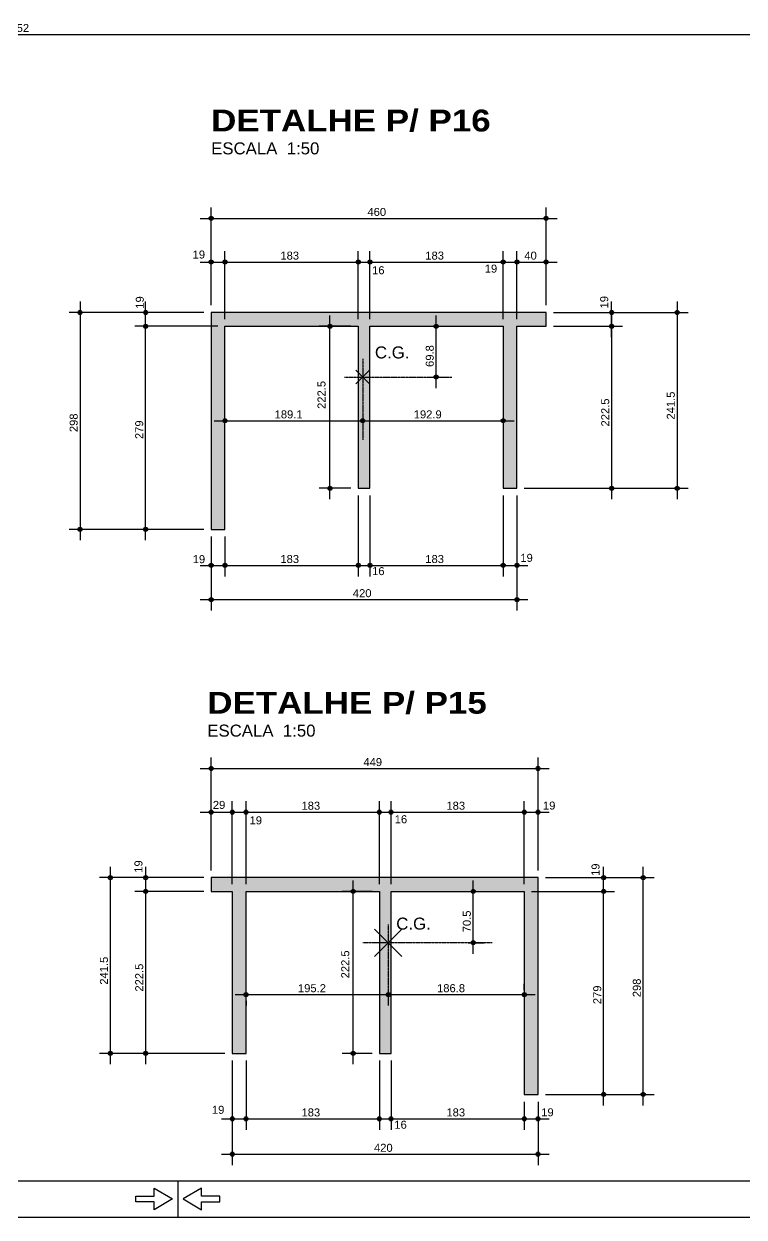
# Model space of a CAD drawing. Extents: x 0 to 7795, y 0 to 4205.
# Drawn here: x 2959 to 3948, y 0 to 1640 of the extents above; entities that cross this region are included whole.
import ezdxf

# ---------------------------------------------------------------- set-up
doc = ezdxf.new("R2010")
doc.units = 0
doc.header["$MEASUREMENT"] = 0
doc.linetypes.add('ESTILO_TQS_0007', pattern=[2.1, 1.5, -0.2, 0.2, -0.2])
for name, color, linetype in [('MTH-179', 1, 'CONTINUOUS'), ('MTH-COTAS7', 31, 'CONTINUOUS'), ('MTH-EIXO-217', 8, 'CONTINUOUS'), ('MTH-MARGEM', 5, 'CONTINUOUS'), ('MTH-PILAR-SEGUE', 5, 'CONTINUOUS'), ('MTH-SIMB_COTA', 3, 'CONTINUOUS'), ('MTH-SOMBRA25', 253, 'CONTINUOUS'), ('MTH-TXT-NEGRITO', 5, 'CONTINUOUS'), ('MTH-TXT-NOTAS', 3, 'CONTINUOUS')]:
    doc.layers.add(name, color=color, linetype=linetype)
doc.styles.add('TQS_ARIAL', font='arial.ttf')
doc.styles.add('TQS_ARIAL_BLACK', font='ariblk.ttf')

msp = doc.modelspace()

# ---------------------------------------------------------------- linework, layer by layer
at = {"layer": 'MTH-179', "linetype": 'Continuous'}
for p, q in [((3170.004008, 49.997781), (3170.004008, -0.002219)), ((0.004008, -0.002219), (7795.004008, -0.002219))]:
    msp.add_line(p, q, dxfattribs=at)
for points in [[(3162.503275, 24.997781), (3137.503275, 9.997781), (3137.503275, 21.247781), (3112.503275, 21.247781), (3112.503275, 28.747781), (3137.503275, 28.747781), (3137.503275, 39.997781), (3162.503275, 24.997781)], [(3177.503275, 24.997781), (3202.503275, 9.997781), (3202.503275, 21.247781), (3227.503275, 21.247781), (3227.503275, 28.747781), (3202.503275, 28.747781), (3202.503275, 39.997781), (3177.503275, 24.997781)]]:
    msp.add_lwpolyline(points, dxfattribs=at)
at = {"layer": 'MTH-COTAS7', "linetype": 'Continuous'}
for p, q in [((561.511366, 1625.451785), (5343.511366, 1625.451785)), ((3215.778357, 1253.233446), (3215.778357, 1387.634355)), ((3675.778358, 1253.233446), (3675.778358, 1387.634355)), ((3200.778357, 1372.634355), (3690.778358, 1372.634355)), ((3200.778357, 1312.634355), (3249.778357, 1312.634355)), ((3215.778357, 1253.233446), (3215.778357, 1327.634355)), ((3219.778357, 1312.634355), (3432.778357, 1312.634355)), ((3234.778357, 1234.233453), (3234.778357, 1327.634355)), ((3234.778357, 1234.233453), (3234.778357, 1327.634355)), ((3402.778357, 1312.634355), (3448.778357, 1312.634355)), ((3417.778357, 1234.233453), (3417.778357, 1327.634355)), ((3417.778357, 1234.233453), (3417.778357, 1327.634355)), ((3418.778357, 1312.634355), (3631.778357, 1312.634355)), ((3433.778357, 1234.233449), (3433.778357, 1327.634355)), ((3433.778357, 1234.233449), (3433.778357, 1327.634355)), ((3601.778357, 1312.634355), (3650.778357, 1312.634355)), ((3616.778357, 1234.233449), (3616.778357, 1327.634355)), ((3616.778357, 1234.233449), (3616.778357, 1327.634355)), ((3620.778357, 1312.634355), (3690.778358, 1312.634355)), ((3635.778357, 1234.233446), (3635.778357, 1327.634355)), ((3635.778357, 1234.233446), (3635.778357, 1327.634355)), ((3675.778358, 1253.233446), (3675.778358, 1327.634355)), ((3035.778357, 1258.233446), (3035.778357, 930.233446)), ((3125.778357, 1209.233453), (3125.778357, 1258.233446)), ((3765.778358, 1209.233446), (3765.778358, 1258.233446)), ((3855.778358, 1258.233446), (3855.778358, 986.733455)), ((3205.778357, 1243.233446), (3020.778357, 1243.233446)), ((3205.778357, 1243.233446), (3110.778357, 1243.233446)), ((3125.778357, 930.233446), (3125.778357, 1239.233453)), ((3378.915766, 986.733455), (3378.915766, 1239.233453)), ((3524.756934, 1139.47057), (3524.756934, 1239.233449)), ((3685.778358, 1243.233446), (3870.778358, 1243.233446)), ((3685.778358, 1243.233446), (3780.778358, 1243.233446)), ((3765.778358, 1239.233446), (3765.778358, 986.733455)), ((3224.778357, 1224.233453), (3110.778357, 1224.233453)), ((3224.778357, 1224.233453), (3110.778357, 1224.233453)), ((3407.778357, 1224.233453), (3363.915766, 1224.233453)), ((3528.220652, 1224.233449), (3539.756934, 1224.233449)), ((3685.778358, 1224.233446), (3780.778358, 1224.233446)), ((3685.778358, 1224.233446), (3780.778358, 1224.233446)), ((3433.300884, 1163.84557), (3414.550884, 1145.09557)), ((3414.550884, 1163.84557), (3433.300884, 1145.09557)), ((3515.492103, 1154.47057), (3539.756934, 1154.47057)), ((3234.778357, 1089.033575), (3234.778357, 1109.435119)), ((3219.778357, 1094.435119), (3438.925884, 1094.435119)), ((3408.925884, 1094.435119), (3631.778357, 1094.435119)), ((3616.778357, 1096.090342), (3616.778357, 1079.435119)), ((3407.778357, 1001.733455), (3363.915766, 1001.733455)), ((3645.778357, 1001.733455), (3870.778358, 1001.733455)), ((3645.778357, 1001.733455), (3780.778358, 1001.733455)), ((3417.778357, 991.733455), (3417.778357, 880.638837)), ((3417.778357, 991.733455), (3417.778357, 880.638837)), ((3433.778357, 991.733455), (3433.778357, 880.638837)), ((3433.778357, 991.733455), (3433.778357, 880.638837)), ((3616.778357, 991.733455), (3616.778357, 880.638837)), ((3616.778357, 991.733455), (3616.778357, 880.638837)), ((3635.778357, 991.733455), (3635.778357, 880.638837)), ((3635.778357, 991.733455), (3635.778357, 833.704114)), ((3205.778357, 945.233446), (3020.778357, 945.233446)), ((3205.778357, 945.233446), (3110.778357, 945.233446)), ((3215.778357, 935.233446), (3215.778357, 880.638837)), ((3215.778357, 935.233446), (3215.778357, 833.704114)), ((3234.778357, 935.233446), (3234.778357, 880.638837)), ((3234.778357, 935.233446), (3234.778357, 880.638837)), ((3200.778357, 895.638837), (3249.778357, 895.638837)), ((3219.778357, 895.638837), (3432.778357, 895.638837)), ((3402.778357, 895.638837), (3448.778357, 895.638837)), ((3418.778357, 895.638837), (3631.778357, 895.638837)), ((3601.778357, 895.638837), (3650.778357, 895.638837)), ((3200.778357, 848.704114), (3650.778357, 848.704114)), ((3215.778357, 476.595785), (3215.778357, 631.595785)), ((3664.778358, 476.595785), (3664.778358, 631.595785)), ((3200.778357, 616.595785), (3679.778358, 616.595785)), ((3215.778357, 476.595785), (3215.778357, 571.595785)), ((3244.778358, 457.595785), (3244.778358, 571.595785)), ((3244.778358, 457.595785), (3244.778358, 571.595785)), ((3263.778358, 457.595788), (3263.778358, 571.595785)), ((3263.778358, 457.595788), (3263.778358, 571.595785)), ((3446.778358, 457.595788), (3446.778358, 571.595785)), ((3446.778358, 457.595788), (3446.778358, 571.595785)), ((3462.778358, 457.595792), (3462.778358, 571.595785)), ((3462.778358, 457.595792), (3462.778358, 571.595785)), ((3645.778358, 457.595792), (3645.778358, 571.595785)), ((3645.778358, 457.595792), (3645.778358, 571.595785)), ((3664.778358, 476.595785), (3664.778358, 571.595785)), ((3200.778357, 556.595785), (3259.778358, 556.595785)), ((3229.778358, 556.595785), (3278.778358, 556.595785)), ((3248.778358, 556.595785), (3461.778358, 556.595785)), ((3431.778358, 556.595785), (3477.778358, 556.595785)), ((3447.778358, 556.595785), (3660.778358, 556.595785)), ((3630.778358, 556.595785), (3679.778358, 556.595785)), ((3077.340706, 210.095794), (3077.340706, 481.595785)), ((3125.778357, 481.595785), (3125.778357, 432.595785)), ((3754.778358, 432.595792), (3754.778358, 481.595785)), ((3809.115219, 153.595785), (3809.115219, 481.595785)), ((3205.778357, 466.595785), (3062.340706, 466.595785)), ((3205.778357, 466.595785), (3110.778357, 466.595785)), ((3125.778357, 462.595785), (3125.778357, 210.095794)), ((3410.794374, 210.095794), (3410.794374, 462.595788)), ((3575.673753, 362.066658), (3575.673753, 462.595792)), ((3674.778358, 466.595785), (3824.115219, 466.595785)), ((3674.778358, 466.595785), (3769.778358, 466.595785)), ((3754.778358, 153.595785), (3754.778358, 462.595792)), ((3205.778357, 447.595785), (3110.778357, 447.595785)), ((3205.778357, 447.595785), (3110.778357, 447.595785)), ((3436.778358, 447.595788), (3395.794374, 447.595788)), ((3571.41234, 447.595792), (3590.673753, 447.595792)), ((3655.778358, 447.595792), (3769.778358, 447.595792)), ((3655.778358, 447.595792), (3769.778358, 447.595792)), ((3459.01237, 377.066658), (3440.26237, 395.816658)), ((3459.01237, 377.066658), (3477.76237, 395.816658)), ((3459.01237, 377.066658), (3440.26237, 358.316658)), ((3459.01237, 377.066658), (3477.76237, 358.316658)), ((3568.642143, 377.066658), (3590.673753, 377.066658)), ((3459.01237, 311.788218), (3459.01237, 290.838439)), ((3459.01237, 311.788218), (3459.01237, 290.838439)), ((3645.778358, 311.77281), (3645.778358, 320.838439)), ((3248.778358, 305.838439), (3474.01237, 305.838439)), ((3263.778358, 297.39008), (3263.778358, 290.838439)), ((3444.01237, 305.838439), (3660.778358, 305.838439)), ((3234.778358, 225.095794), (3062.340706, 225.095794)), ((3234.778358, 225.095794), (3110.778357, 225.095794)), ((3244.778358, 215.095794), (3244.778358, 120.095794)), ((3244.778358, 215.095794), (3244.778358, 71.489961)), ((3263.778358, 215.095794), (3263.778358, 120.095794)), ((3263.778358, 215.095794), (3263.778358, 120.095794)), ((3436.778358, 225.095794), (3395.794374, 225.095794)), ((3446.778358, 215.095794), (3446.778358, 120.095794)), ((3446.778358, 215.095794), (3446.778358, 120.095794)), ((3462.778358, 215.095794), (3462.778358, 120.095794)), ((3462.778358, 215.095794), (3462.778358, 120.095794)), ((3674.778358, 168.595785), (3769.778358, 168.595785)), ((3674.778358, 168.595785), (3824.115219, 168.595785)), ((3645.778358, 158.595785), (3645.778358, 120.095794)), ((3645.778358, 158.595785), (3645.778358, 120.095794)), ((3664.778358, 158.595785), (3664.778358, 120.095794)), ((3664.778358, 158.595785), (3664.778358, 71.489961)), ((3229.778358, 135.095794), (3278.778358, 135.095794)), ((3248.778358, 135.095794), (3461.778358, 135.095794)), ((3431.778358, 135.095794), (3477.778358, 135.095794)), ((3447.778358, 135.095794), (3660.778358, 135.095794)), ((3630.778358, 135.095794), (3679.778358, 135.095794)), ((3229.778358, 86.489961), (3679.778358, 86.489961))]:
    msp.add_line(p, q, dxfattribs=at)
at = {"layer": 'MTH-EIXO-217', "linetype": 'ESTILO_TQS_0007'}
for p, q in [((3423.925884, 1179.47057), (3423.925884, 1068.156975)), ((3398.925884, 1154.47057), (3546.085853, 1154.47057)), ((3459.01237, 402.066658), (3459.01237, 302.227603)), ((3601.612985, 377.066658), (3424.278358, 377.066658))]:
    msp.add_line(p, q, dxfattribs=at)
at = {"layer": 'MTH-MARGEM', "linetype": 'Continuous'}
msp.add_line((175.004008, 49.997781), (7745.004008, 49.997781), dxfattribs=at)
at = {"layer": 'MTH-PILAR-SEGUE', "linetype": 'Continuous'}
for points in [[(3635.778357, 1001.733455), (3635.778357, 1224.233446), (3675.778358, 1224.233446), (3675.778358, 1243.233446), (3215.778357, 1243.233446), (3215.778357, 945.233446), (3234.778357, 945.233446), (3234.778357, 1224.233453), (3417.778357, 1224.233453), (3417.778357, 1001.733455), (3433.778357, 1001.733455), (3433.778357, 1224.233449), (3616.778357, 1224.233449), (3616.778357, 1001.733455), (3635.778357, 1001.733455)], [(3244.778358, 225.095794), (3263.778358, 225.095794), (3263.778358, 447.595788), (3446.778358, 447.595788), (3446.778358, 225.095794), (3462.778358, 225.095794), (3462.778358, 447.595792), (3645.778358, 447.595792), (3645.778358, 168.595785), (3664.778358, 168.595785), (3664.778358, 466.595785), (3215.778357, 466.595785), (3215.778357, 447.595785), (3244.778358, 447.595785), (3244.778358, 225.095794)]]:
    msp.add_lwpolyline(points, dxfattribs=at)
at = {"layer": 'MTH-SIMB_COTA', "linetype": 'Continuous'}
for centre, radius in [((3215.778357, 1372.634355), 2.8), ((3215.778357, 1372.634355), 1.4), ((3675.778358, 1372.634355), 2.8), ((3675.778358, 1372.634355), 1.4), ((3215.778357, 1312.634355), 2.8), ((3215.778357, 1312.634355), 1.4), ((3234.778357, 1312.634355), 2.8), ((3234.778357, 1312.634355), 2.8), ((3234.778357, 1312.634355), 1.4), ((3234.778357, 1312.634355), 1.4), ((3417.778357, 1312.634355), 2.8), ((3417.778357, 1312.634355), 2.8), ((3417.778357, 1312.634355), 1.4), ((3417.778357, 1312.634355), 1.4), ((3433.778357, 1312.634355), 2.8), ((3433.778357, 1312.634355), 2.8), ((3433.778357, 1312.634355), 1.4), ((3433.778357, 1312.634355), 1.4), ((3616.778357, 1312.634355), 2.8), ((3616.778357, 1312.634355), 2.8), ((3616.778357, 1312.634355), 1.4), ((3616.778357, 1312.634355), 1.4), ((3635.778357, 1312.634355), 2.8), ((3635.778357, 1312.634355), 2.8), ((3635.778357, 1312.634355), 1.4), ((3635.778357, 1312.634355), 1.4), ((3675.778358, 1312.634355), 2.8), ((3675.778358, 1312.634355), 1.4), ((3035.778357, 1243.233446), 2.8), ((3035.778357, 1243.233446), 1.4), ((3125.778357, 1243.233446), 2.8), ((3125.778357, 1243.233446), 1.4), ((3765.778358, 1243.233446), 2.8), ((3765.778358, 1243.233446), 1.4), ((3855.778358, 1243.233446), 2.8), ((3855.778358, 1243.233446), 1.4), ((3125.778357, 1224.233453), 2.8), ((3125.778357, 1224.233453), 2.8), ((3125.778357, 1224.233453), 1.4), ((3125.778357, 1224.233453), 1.4), ((3378.915766, 1224.233453), 2.8), ((3378.915766, 1224.233453), 1.4), ((3524.756934, 1224.233449), 2.8), ((3524.756934, 1224.233449), 1.4), ((3765.778358, 1224.233446), 2.8), ((3765.778358, 1224.233446), 2.8), ((3765.778358, 1224.233446), 1.4), ((3765.778358, 1224.233446), 1.4), ((3524.756934, 1154.47057), 2.8), ((3524.756934, 1154.47057), 1.4), ((3234.778357, 1094.435119), 2.8), ((3234.778357, 1094.435119), 1.4), ((3423.925884, 1094.435119), 2.8), ((3423.925884, 1094.435119), 2.8), ((3423.925884, 1094.435119), 1.4), ((3423.925884, 1094.435119), 1.4), ((3616.778357, 1094.435119), 2.8), ((3616.778357, 1094.435119), 1.4), ((3378.915766, 1001.733455), 2.8), ((3378.915766, 1001.733455), 1.4), ((3765.778358, 1001.733455), 2.8), ((3765.778358, 1001.733455), 1.4), ((3855.778358, 1001.733455), 2.8), ((3855.778358, 1001.733455), 1.4), ((3035.778357, 945.233446), 2.8), ((3035.778357, 945.233446), 1.4), ((3125.778357, 945.233446), 2.8), ((3125.778357, 945.233446), 1.4), ((3215.778357, 895.638837), 2.8), ((3215.778357, 895.638837), 1.4), ((3234.778357, 895.638837), 2.8), ((3234.778357, 895.638837), 2.8), ((3234.778357, 895.638837), 1.4), ((3234.778357, 895.638837), 1.4), ((3417.778357, 895.638837), 2.8), ((3417.778357, 895.638837), 2.8), ((3417.778357, 895.638837), 1.4), ((3417.778357, 895.638837), 1.4), ((3433.778357, 895.638837), 2.8), ((3433.778357, 895.638837), 2.8), ((3433.778357, 895.638837), 1.4), ((3433.778357, 895.638837), 1.4), ((3616.778357, 895.638837), 2.8), ((3616.778357, 895.638837), 2.8), ((3616.778357, 895.638837), 1.4), ((3616.778357, 895.638837), 1.4), ((3635.778357, 895.638837), 2.8), ((3635.778357, 895.638837), 1.4), ((3215.778357, 848.704114), 2.8), ((3215.778357, 848.704114), 1.4), ((3635.778357, 848.704114), 2.8), ((3635.778357, 848.704114), 1.4), ((3215.778357, 616.595785), 2.8), ((3215.778357, 616.595785), 1.4), ((3664.778358, 616.595785), 2.8), ((3664.778358, 616.595785), 1.4), ((3215.778357, 556.595785), 2.8), ((3215.778357, 556.595785), 1.4), ((3244.778358, 556.595785), 2.8), ((3244.778358, 556.595785), 2.8), ((3244.778358, 556.595785), 1.4), ((3244.778358, 556.595785), 1.4), ((3263.778358, 556.595785), 2.8), ((3263.778358, 556.595785), 2.8), ((3263.778358, 556.595785), 1.4), ((3263.778358, 556.595785), 1.4), ((3446.778358, 556.595785), 2.8), ((3446.778358, 556.595785), 2.8), ((3446.778358, 556.595785), 1.4), ((3446.778358, 556.595785), 1.4), ((3462.778358, 556.595785), 2.8), ((3462.778358, 556.595785), 2.8), ((3462.778358, 556.595785), 1.4), ((3462.778358, 556.595785), 1.4), ((3645.778358, 556.595785), 2.8), ((3645.778358, 556.595785), 2.8), ((3645.778358, 556.595785), 1.4), ((3645.778358, 556.595785), 1.4), ((3664.778358, 556.595785), 2.8), ((3664.778358, 556.595785), 1.4), ((3077.340706, 466.595785), 2.8), ((3077.340706, 466.595785), 1.4), ((3125.778357, 466.595785), 2.8), ((3125.778357, 466.595785), 1.4), ((3754.778358, 466.595785), 2.8), ((3754.778358, 466.595785), 1.4), ((3809.115219, 466.595785), 2.8), ((3809.115219, 466.595785), 1.4), ((3125.778357, 447.595785), 2.8), ((3125.778357, 447.595785), 2.8), ((3125.778357, 447.595785), 1.4), ((3125.778357, 447.595785), 1.4), ((3410.794374, 447.595788), 2.8), ((3410.794374, 447.595788), 1.4), ((3575.673753, 447.595792), 2.8), ((3575.673753, 447.595792), 1.4), ((3754.778358, 447.595792), 2.8), ((3754.778358, 447.595792), 2.8), ((3754.778358, 447.595792), 1.4), ((3754.778358, 447.595792), 1.4), ((3575.673753, 377.066658), 2.8), ((3575.673753, 377.066658), 1.4), ((3263.778358, 305.838439), 2.8), ((3263.778358, 305.838439), 1.4), ((3459.01237, 305.838439), 2.8), ((3459.01237, 305.838439), 2.8), ((3459.01237, 305.838439), 1.4), ((3459.01237, 305.838439), 1.4), ((3645.778358, 305.838439), 2.8), ((3645.778358, 305.838439), 1.4), ((3077.340706, 225.095794), 2.8), ((3077.340706, 225.095794), 1.4), ((3125.778357, 225.095794), 2.8), ((3125.778357, 225.095794), 1.4), ((3410.794374, 225.095794), 2.8), ((3410.794374, 225.095794), 1.4), ((3754.778358, 168.595785), 2.8), ((3754.778358, 168.595785), 1.4), ((3809.115219, 168.595785), 2.8), ((3809.115219, 168.595785), 1.4), ((3244.778358, 135.095794), 2.8), ((3244.778358, 135.095794), 1.4), ((3263.778358, 135.095794), 2.8), ((3263.778358, 135.095794), 2.8), ((3263.778358, 135.095794), 1.4), ((3263.778358, 135.095794), 1.4), ((3446.778358, 135.095794), 2.8), ((3446.778358, 135.095794), 2.8), ((3446.778358, 135.095794), 1.4), ((3446.778358, 135.095794), 1.4), ((3462.778358, 135.095794), 2.8), ((3462.778358, 135.095794), 2.8), ((3462.778358, 135.095794), 1.4), ((3462.778358, 135.095794), 1.4), ((3645.778358, 135.095794), 2.8), ((3645.778358, 135.095794), 2.8), ((3645.778358, 135.095794), 1.4), ((3645.778358, 135.095794), 1.4), ((3664.778358, 135.095794), 2.8), ((3664.778358, 135.095794), 1.4), ((3244.778358, 86.489961), 2.8), ((3244.778358, 86.489961), 1.4), ((3664.778358, 86.489961), 2.8), ((3664.778358, 86.489961), 1.4)]:
    msp.add_circle(centre, radius, dxfattribs=at)
at = {"layer": 'MTH-SOMBRA25', "linetype": 'Continuous'}
for points in [[(3675.778358, 1243.233446), (3215.778357, 1243.233446), (3234.778357, 1224.233453)], [(3215.778357, 1243.233446), (3215.778357, 945.233446), (3234.778357, 945.233446)], [(3215.778357, 1243.233446), (3234.778357, 945.233446), (3234.778357, 1224.233453)], [(3675.778358, 1243.233446), (3234.778357, 1224.233453), (3417.778357, 1224.233453)], [(3675.778358, 1243.233446), (3417.778357, 1224.233453), (3433.778357, 1224.233449)], [(3675.778358, 1243.233446), (3433.778357, 1224.233449), (3616.778357, 1224.233449)], [(3675.778358, 1243.233446), (3616.778357, 1224.233449), (3635.778357, 1224.233446)], [(3675.778358, 1243.233446), (3635.778357, 1224.233446), (3675.778358, 1224.233446)], [(3417.778357, 1224.233453), (3417.778357, 1001.733455), (3433.778357, 1001.733455)], [(3417.778357, 1224.233453), (3433.778357, 1001.733455), (3433.778357, 1224.233449)], [(3616.778357, 1224.233449), (3616.778357, 1001.733455), (3635.778357, 1001.733455)], [(3616.778357, 1224.233449), (3635.778357, 1001.733455), (3635.778357, 1224.233446)], [(3664.778358, 466.595785), (3215.778357, 466.595785), (3244.778358, 447.595785)], [(3244.778358, 447.595785), (3215.778357, 466.595785), (3215.778357, 447.595785)], [(3664.778358, 466.595785), (3244.778358, 447.595785), (3263.778358, 447.595788)], [(3664.778358, 466.595785), (3263.778358, 447.595788), (3446.778358, 447.595788)], [(3664.778358, 466.595785), (3446.778358, 447.595788), (3462.778358, 447.595792)], [(3664.778358, 466.595785), (3462.778358, 447.595792), (3645.778358, 447.595792)], [(3664.778358, 466.595785), (3645.778358, 447.595792), (3645.778358, 168.595785)], [(3664.778358, 466.595785), (3645.778358, 168.595785), (3664.778358, 168.595785)], [(3263.778358, 447.595788), (3244.778358, 447.595785), (3244.778358, 225.095794)], [(3263.778358, 447.595788), (3244.778358, 225.095794), (3263.778358, 225.095794)], [(3462.778358, 447.595792), (3446.778358, 447.595788), (3446.778358, 225.095794)], [(3462.778358, 447.595792), (3446.778358, 225.095794), (3462.778358, 225.095794)]]:
    msp.add_solid(points, dxfattribs=at)

# ---------------------------------------------------------------- texts
at = {"layer": 'MTH-COTAS7', "linetype": 'Continuous', "style": 'TQS_ARIAL'}
for s, p in [('4752', (2931.611366, 1628.751785)), ('460', (3430.378358, 1375.934355)), ('19', (3190.342852, 1317.41116)), ('183', (3310.878357, 1315.934355)), ('183', (3509.878357, 1315.934355)), ('40', (3645.878358, 1315.934355)), ('16', (3436.790348, 1295.808836)), ('19', (3591.487935, 1298.020268)), ('189.1', (3302.952121, 1097.735119)), ('192.9', (3493.952121, 1097.735119)), ('19', (3190.450969, 898.755494)), ('183', (3310.878357, 898.938837)), ('183', (3509.878357, 898.938837)), ('19', (3640.402349, 900.581927)), ('16', (3436.847096, 882.332514)), ('420', (3410.378357, 852.004114)), ('449', (3424.878358, 619.895785)), ('29', (3218.11877, 561.011888)), ('183', (3339.878358, 559.895785)), ('183', (3538.878358, 559.895785)), ('19', (3671.445023, 560.130865)), ('19', (3268.555618, 539.780617)), ('16', (3467.837494, 541.314641)), ('195.2', (3334.995364, 309.138439)), ('186.8', (3525.995364, 309.138439)), ('19', (3216.847161, 142.008593)), ('183', (3339.878358, 138.395794)), ('183', (3538.878358, 138.395794)), ('19', (3669.096422, 138.582666)), ('16', (3467.333283, 121.492507)), ('420', (3439.378358, 89.789961))]:
    msp.add_text(s, height=11, dxfattribs=at).set_placement(p)
for s, p in [('19', (3123.23432, 1248.484655)), ('19', (3761.054297, 1248.889098)), ('69.8', (3521.456934, 1168.45201)), ('222.5', (3372.821334, 1110.748265)), ('241.5', (3852.478358, 1096.083451)), ('222.5', (3762.478358, 1086.583451)), ('298', (3032.478357, 1078.833446)), ('279', (3122.478357, 1069.33345)), ('19', (3121.416581, 473.279301)), ('19', (3749.100346, 468.906214)), ('70.5', (3572.373753, 391.431225)), ('222.5', (3405.431274, 328.13686)), ('241.5', (3074.040706, 319.445789)), ('222.5', (3122.478357, 309.945789)), ('279', (3751.478358, 292.695788)), ('298', (3805.815219, 302.195785))]:
    msp.add_text(s, height=11, rotation=90, dxfattribs=at).set_placement(p)
at = {"layer": 'MTH-TXT-NEGRITO', "linetype": 'Continuous', "style": 'TQS_ARIAL_BLACK'}
for s, p in [('DETALHE P/ P16', (3215.778357, 1492.062328)), ('DETALHE P/ P15', (3210.479409, 691.865849))]:
    msp.add_text(s, height=30, dxfattribs=at).set_placement(p)
at = {"layer": 'MTH-TXT-NOTAS', "linetype": 'Continuous', "style": 'TQS_ARIAL'}
for s, p in [('ESCALA  1:50', (3215.778357, 1460.562328)), ('C.G.', (3440.679816, 1180.108574)), ('ESCALA  1:50', (3210.479409, 660.365849)), ('C.G.', (3469.975811, 395.123871))]:
    msp.add_text(s, height=16.5, dxfattribs=at).set_placement(p)

doc.saveas('drawing.dxf')
